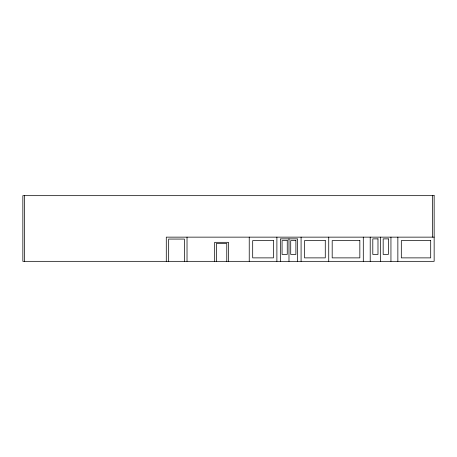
<?xml version="1.0" encoding="UTF-8"?>
<svg xmlns="http://www.w3.org/2000/svg" width="457" height="457" viewBox="0 0 457 457"><rect width="100%" height="100%" fill="white"/><g stroke="black" fill="none" stroke-linecap="round" stroke-linejoin="round"><path stroke-width="0.69" d="M434.15 237.143L166.285 237.143L166.285 261.335M432.419 195.665L432.419 237.143M397.858 237.143L397.858 261.335M390.946 237.143L390.946 261.335M380.578 237.143L380.578 261.335M370.21 237.143L370.21 261.335M363.298 237.143L363.298 261.335M328.732 237.143L328.732 261.335M301.083 237.143L301.083 261.335M297.627 261.335L297.627 238.868L280.347 238.868L280.347 261.335M288.984 238.868L288.984 261.335M276.891 237.143L276.891 261.335M249.236 237.143L249.236 261.335M228.5 261.335L228.5 242.324L214.676 242.324L214.676 261.335M226.769 261.335L226.769 243.478L216.401 243.478L216.401 261.335M187.022 237.143L187.022 261.335M184.405 261.335L184.405 239.068L168.667 239.068L168.667 261.335M24.581 195.665L24.581 261.335M434.15 195.665L22.85 195.665L22.85 261.335L434.15 261.335L434.15 195.665M377.985 238.868L372.803 238.868L372.803 254.423L377.985 254.423L377.985 238.868M388.353 238.868L383.172 238.868L383.172 254.423L388.353 254.423L388.353 238.868M273.435 240.599L252.692 240.599L252.692 257.879L273.435 257.879L273.435 240.599M287.259 240.599L282.072 240.599L282.072 254.423L287.259 254.423L287.259 240.599M295.896 240.599L290.715 240.599L290.715 254.423L295.896 254.423L295.896 240.599M325.275 240.599L304.539 240.599L304.539 257.879L325.275 257.879L325.275 240.599M359.842 240.599L332.188 240.599L332.188 257.879L359.842 257.879L359.842 240.599M430.694 240.599L401.315 240.599L401.315 257.879L430.694 257.879L430.694 240.599"/></g></svg>
